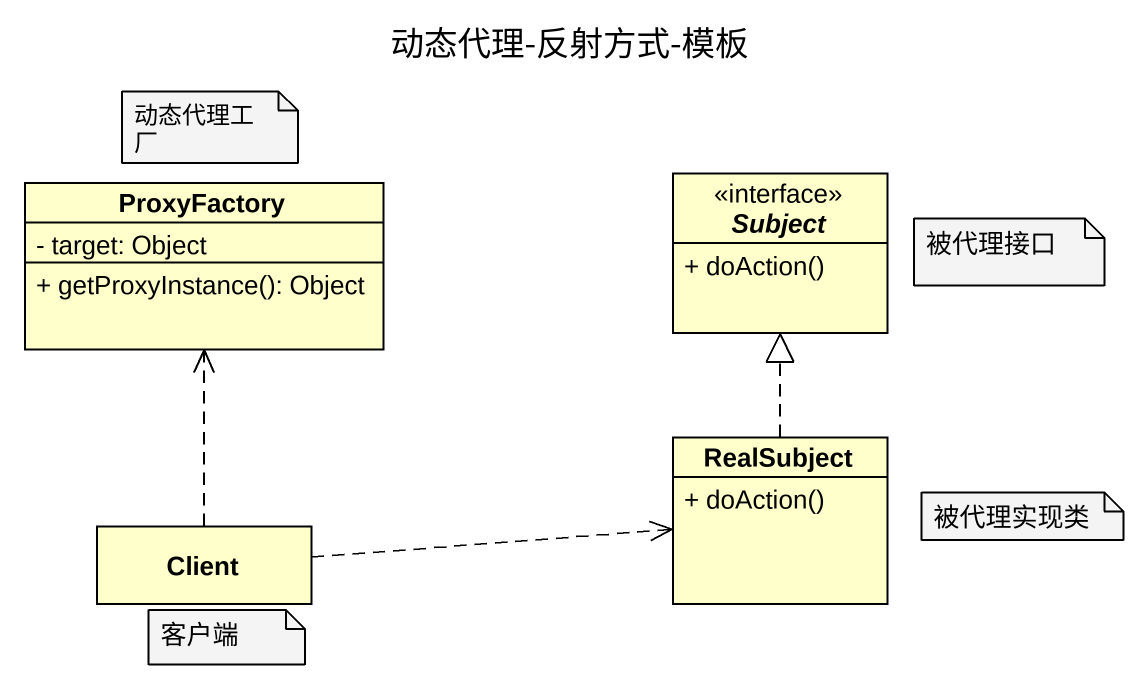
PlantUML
@startuml
title 动态代理-反射方式-模板
hide circle
hide empty members
skinparam classAttributeIconSize 0
class ProxyFactory {
  - target: Object
  + getProxyInstance(): Object
}
interface Subject {
  + doAction()
}
class RealSubject {
  + doAction()
}
class Client
RealSubject .up.|> Subject
Client .up.> ProxyFactory
Client .right.> RealSubject
note as N1
  动态代理工厂
end note
note as N2
  被代理接口
end note
note as N3
  被代理实现类
end note
note as N4
  客户端
end note
@enduml
